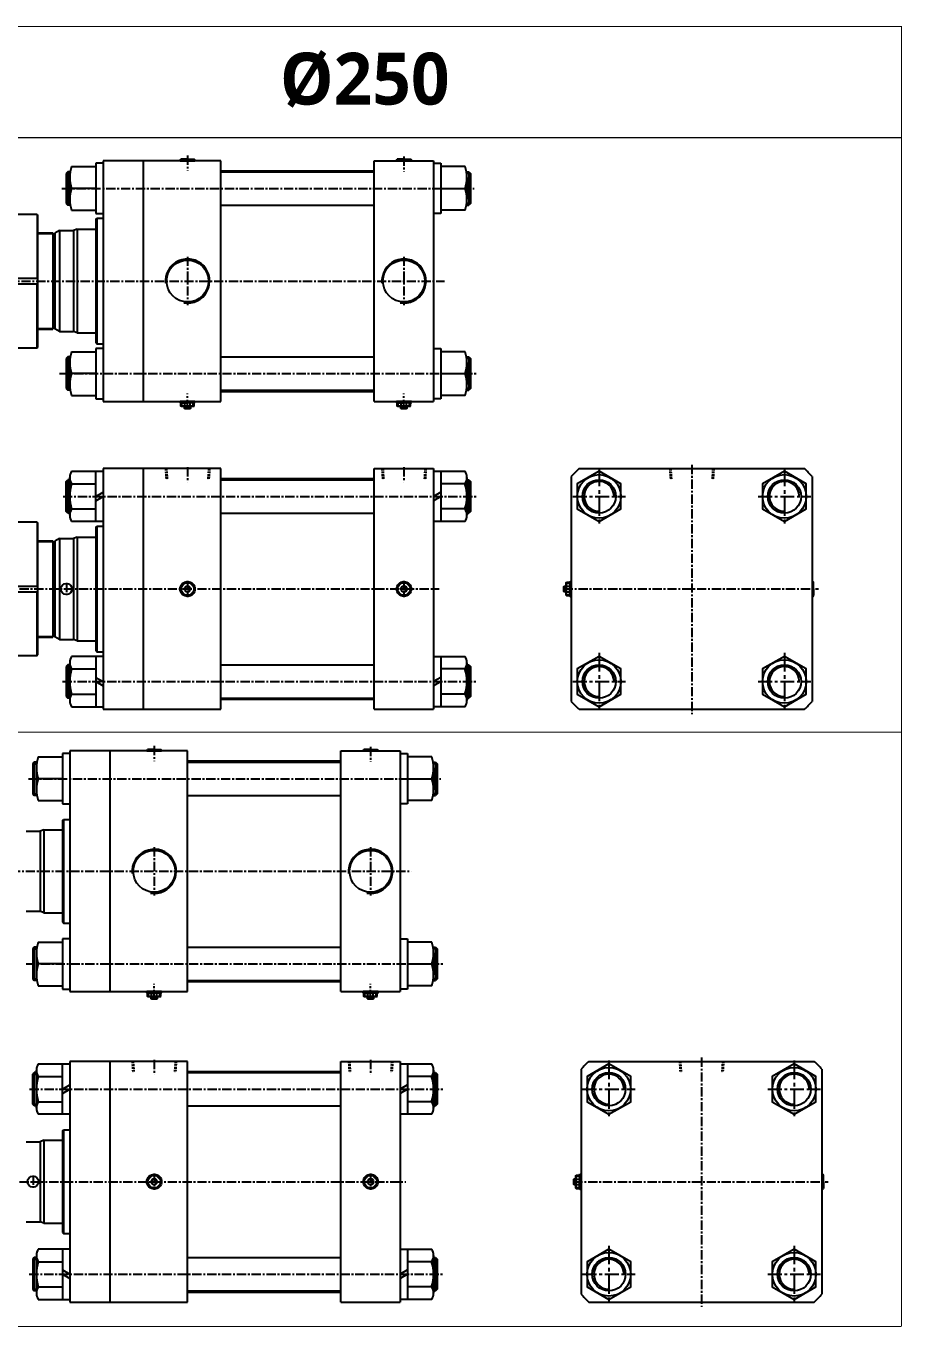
# Model space of a CAD drawing. Extents: x -819 to 29893, y -8942 to 9886.
# Drawn here: x 5501 to 6683, y -1 to 1756 of the extents above; entities that cross this region are included whole.
import ezdxf

# ---------------------------------------------------------------- set-up
doc = ezdxf.new("R2010")
doc.units = 0
doc.header["$LTSCALE"] = 10
doc.header["$MEASUREMENT"] = 0
doc.linetypes.add('CENTER', pattern=[2, 1.25, -0.25, 0.25, -0.25])
doc.linetypes.add('HIDDEN', pattern=[0.375, 0.25, -0.125])
doc.layers.get('0').update_dxf_attribs({"linetype": 'CONTINUOUS'})
doc.layers.add('ML', color=7, linetype='CONTINUOUS')
doc.styles.add('문자', font='romans.shx')

msp = doc.modelspace()

# ---------------------------------------------------------------- linework, layer by layer
at = {"layer": 'ML', "color": 1, "linetype": 'CENTER'}
for p, q in [((5718.7, 1580.9), (5718.7, 1560.5)), ((6010.7, 1579.7), (6010.7, 1559.3)), ((5548.9, 1536.5), (6105.7, 1536.5)), ((5718.7, 1444.3), (5718.7, 1378.7)), ((6010.7, 1444.3), (6010.7, 1378.7)), ((5334.4, 1411.5), (6065.6, 1411.5)), ((5545.7, 1286.5), (6108.2, 1286.5)), ((5718.7, 1238.7), (5718.7, 1259.5)), ((6010.7, 1238.7), (6010.7, 1259.5)), ((5718.7, 1160.1), (5718.7, 1139.7)), ((6010.7, 1160.1), (6010.7, 1139.7)), ((6399.1, 1163.3), (6399.1, 826.7)), ((5550.6, 1120.7), (6110.4, 1120.7)), ((5555.2, 1003.9), (5555.2, 987.4)), ((5718.7, 1006.7), (5718.7, 984.7)), ((6010.7, 1006.7), (6010.7, 984.7)), ((5331.9, 995.7), (6058.2, 995.7)), ((6226.2, 995.7), (6570.3, 995.7)), ((5550.1, 870.7), (6108.2, 870.7)), ((5673.7, 783.8), (5673.7, 763.4)), ((5673.7, 783.8), (5673.7, 763.4)), ((5965.7, 782.6), (5965.7, 762.2)), ((5965.7, 782.6), (5965.7, 762.2)), ((5503.9, 739.5), (6060.7, 739.5)), ((5673.7, 647.2), (5673.7, 581.7)), ((5965.7, 647.2), (5965.7, 581.7)), ((5340.3, 614.5), (6020.6, 614.5)), ((5500.7, 489.5), (6063.2, 489.5)), ((5673.7, 442), (5673.7, 462.4)), ((5673.7, 441.6), (5673.7, 462.4)), ((5965.7, 442), (5965.7, 462.4)), ((5965.7, 441.6), (5965.7, 462.4)), ((5673.7, 359.9), (5673.7, 339.5)), ((5965.7, 359.9), (5965.7, 339.5)), ((6412.3, 363), (6412.3, 26.4)), ((5505.6, 320.4), (6065.4, 320.4)), ((5331.9, 195.4), (6013.2, 195.4)), ((5510.2, 203.7), (5510.2, 187.2)), ((5673.7, 206.4), (5673.7, 184.4)), ((5965.7, 206.4), (5965.7, 184.4)), ((6239.3, 195.4), (6583.4, 195.4)), ((5505.1, 70.4), (6063.2, 70.4))]:
    msp.add_line(p, q, dxfattribs=at)
at = {"layer": 'ML'}
for p, q in [((5562.2, 1566), (5594.7, 1566)), ((5594.7, 1570.5), (5594.7, 1502.5)), ((5604.7, 1570.5), (5594.7, 1570.5)), ((5763.7, 1574), (5604.7, 1574)), ((5604.7, 1574), (5604.7, 1249)), ((5658.7, 1574), (5658.7, 1249)), ((5708.7, 1575), (5709.7, 1576)), ((5708.7, 1575), (5708.7, 1574)), ((5708.7, 1575), (5714.3, 1575)), ((5708.7, 1574), (5728.7, 1574)), ((5708.7, 1574), (5728.7, 1574)), ((5718.7, 1576), (5709.7, 1576)), ((5714.3, 1576), (5714.3, 1574)), ((5718.7, 1576), (5727.7, 1576)), ((5723, 1576), (5723, 1574)), ((5728.7, 1575), (5723, 1575)), ((5728.7, 1575), (5727.7, 1576)), ((5728.7, 1575), (5728.7, 1574)), ((5763.7, 1249), (5763.7, 1574)), ((5970.7, 1249), (5970.7, 1574)), ((5970.7, 1574), (6050.7, 1574)), ((6000.7, 1575), (6001.7, 1576)), ((6000.7, 1575), (6000.7, 1574)), ((6000.7, 1575), (6006.3, 1575)), ((6000.7, 1574), (6020.7, 1574)), ((6000.7, 1574), (6020.7, 1574)), ((6010.7, 1576), (6001.7, 1576)), ((6006.3, 1576), (6006.3, 1574)), ((6010.7, 1576), (6019.7, 1576)), ((6015, 1576), (6015, 1574)), ((6020.7, 1575), (6015, 1575)), ((6020.7, 1575), (6019.7, 1576)), ((6020.7, 1575), (6020.7, 1574)), ((6050.7, 1574), (6050.7, 1249)), ((6050.7, 1570.5), (6060.7, 1570.5)), ((6060.7, 1570.5), (6060.7, 1502.5)), ((6093.2, 1566), (6060.7, 1566)), ((5556.9, 1559), (5554.7, 1556.8)), ((5554.7, 1556.8), (5554.7, 1516.3)), ((5556.9, 1559), (5556.9, 1514)), ((5560.4, 1559), (5556.9, 1559)), ((5559.7, 1551.3), (5559.7, 1521.8)), ((5763.7, 1560.5), (5970.7, 1560.5)), ((6095, 1559), (6098.4, 1559)), ((6095.7, 1551.3), (6095.7, 1521.8)), ((6098.4, 1559), (6098.4, 1514)), ((6098.4, 1559), (6100.7, 1556.8)), ((6100.7, 1556.8), (6100.7, 1516.3)), ((5594.7, 1536.5), (5562.2, 1536.5)), ((6060.7, 1536.5), (6093.2, 1536.5)), ((5554.7, 1516.3), (5556.9, 1514)), ((5560.4, 1514), (5556.9, 1514)), ((6095, 1514), (6098.4, 1514)), ((6100.7, 1516.3), (6098.4, 1514)), ((5515.8, 1501.5), (5487.8, 1501.5)), ((5515.8, 1501.5), (5515.8, 1415.5)), ((5515.8, 1501.5), (5516.8, 1500.5)), ((5516.8, 1322.5), (5516.8, 1500.5)), ((5562.2, 1507.1), (5594.7, 1507.1)), ((5594.7, 1502.5), (5604.7, 1502.5)), ((5594.7, 1495), (5596.2, 1496.5)), ((5594.7, 1495), (5594.7, 1328)), ((5596.2, 1496.5), (5596.2, 1326.5)), ((5596.2, 1496.5), (5604.7, 1496.5)), ((6060.7, 1502.5), (6050.7, 1502.5)), ((6093.2, 1507.1), (6060.7, 1507.1)), ((5516.8, 1476.5), (5536.7, 1476.5)), ((5536.7, 1476.5), (5536.7, 1346.5)), ((5545.7, 1479.5), (5539.7, 1476.1)), ((5539.7, 1476.1), (5539.7, 1347)), ((5545.7, 1479.5), (5545.7, 1343.5)), ((5545.7, 1479.5), (5564.7, 1479.5)), ((5569.7, 1481.5), (5564.7, 1479.5)), ((5564.7, 1479.5), (5564.7, 1343.5)), ((5569.7, 1481.5), (5569.7, 1341.5)), ((5569.7, 1481.5), (5594.7, 1481.5)), ((5536.7, 1475), (5539.7, 1475)), ((5486.8, 1415.5), (5516.8, 1415.5)), ((5486.8, 1407.5), (5516.8, 1407.5)), ((5515.8, 1321.5), (5515.8, 1407.5)), ((5516.8, 1346.5), (5536.7, 1346.5)), ((5536.7, 1348), (5539.7, 1348)), ((5545.7, 1343.5), (5539.7, 1347)), ((5545.7, 1343.5), (5564.7, 1343.5)), ((5569.7, 1341.5), (5564.7, 1343.5)), ((5569.7, 1341.5), (5594.7, 1341.5)), ((5487.8, 1321.5), (5515.8, 1321.5)), ((5515.8, 1321.5), (5516.8, 1322.5)), ((5594.7, 1328), (5596.2, 1326.5)), ((5594.7, 1320.5), (5594.7, 1252.5)), ((5604.7, 1320.5), (5594.7, 1320.5)), ((5596.2, 1326.5), (5604.7, 1326.5)), ((6050.7, 1320.5), (6060.7, 1320.5)), ((6060.7, 1320.5), (6060.7, 1252.5)), ((5556.9, 1309), (5554.7, 1306.8)), ((5554.7, 1306.8), (5554.7, 1266.3)), ((5556.9, 1309), (5556.9, 1264)), ((5560.4, 1309), (5556.9, 1309)), ((5559.7, 1301.3), (5559.7, 1271.8)), ((5562.2, 1316), (5594.7, 1316)), ((6093.2, 1316), (6060.7, 1316)), ((6095, 1309), (6098.4, 1309)), ((6095.7, 1301.3), (6095.7, 1271.8)), ((6098.4, 1309), (6098.4, 1264)), ((6098.4, 1309), (6100.7, 1306.8)), ((6100.7, 1306.8), (6100.7, 1266.3)), ((5594.7, 1286.5), (5562.2, 1286.5)), ((6060.7, 1286.5), (6093.2, 1286.5)), ((5554.7, 1266.3), (5556.9, 1264)), ((6100.7, 1266.3), (6098.4, 1264)), ((5560.4, 1264), (5556.9, 1264)), ((5562.2, 1257.1), (5594.7, 1257.1)), ((5594.7, 1252.5), (5604.7, 1252.5)), ((5604.7, 1249), (5763.7, 1249)), ((5708.7, 1247.5), (5708.7, 1249)), ((5728.7, 1249), (5708.7, 1249)), ((5709.2, 1247), (5708.7, 1247.5)), ((5728.2, 1247), (5728.7, 1247.5)), ((5728.7, 1247.5), (5728.7, 1249)), ((5763.7, 1262.5), (5970.7, 1262.5)), ((5970.7, 1249), (6050.7, 1249)), ((6000.7, 1247.5), (6000.7, 1249)), ((6020.7, 1249), (6000.7, 1249)), ((6001.2, 1247), (6000.7, 1247.5)), ((6020.2, 1247), (6020.7, 1247.5)), ((6020.7, 1247.5), (6020.7, 1249)), ((6060.7, 1252.5), (6050.7, 1252.5)), ((6093.2, 1257.1), (6060.7, 1257.1)), ((6095, 1264), (6098.4, 1264)), ((5709.2, 1247), (5718.7, 1247)), ((5709.7, 1242.5), (5709.7, 1247)), ((5710.2, 1242), (5709.7, 1242.5)), ((5727.7, 1242.5), (5709.7, 1242.5)), ((5718.7, 1242), (5710.2, 1242)), ((5711, 1242.5), (5711, 1247)), ((5714.7, 1239.6), (5714.7, 1242)), ((5722.7, 1239.6), (5714.7, 1239.6)), ((5715.2, 1239), (5714.7, 1239.6)), ((5715, 1242.5), (5715, 1247)), ((5722.1, 1239), (5715.2, 1239)), ((5728.2, 1247), (5718.7, 1247)), ((5727.2, 1242), (5718.7, 1242)), ((5722.7, 1239.6), (5722.1, 1239)), ((5722.3, 1242.5), (5722.3, 1247)), ((5722.7, 1242), (5722.7, 1239.6)), ((5726.4, 1242.5), (5726.4, 1247)), ((5727.2, 1242), (5727.7, 1242.5)), ((5727.7, 1242.5), (5727.7, 1247)), ((6001.2, 1247), (6010.7, 1247)), ((6001.7, 1242.5), (6001.7, 1247)), ((6002.2, 1242), (6001.7, 1242.5)), ((6019.7, 1242.5), (6001.7, 1242.5)), ((6010.7, 1242), (6002.2, 1242)), ((6003, 1242.5), (6003, 1247)), ((6006.7, 1239.6), (6006.7, 1242)), ((6014.7, 1239.6), (6006.7, 1239.6)), ((6007.2, 1239), (6006.7, 1239.6)), ((6007, 1242.5), (6007, 1247)), ((6014.1, 1239), (6007.2, 1239)), ((6020.2, 1247), (6010.7, 1247)), ((6019.2, 1242), (6010.7, 1242)), ((6014.7, 1239.6), (6014.1, 1239)), ((6014.3, 1242.5), (6014.3, 1247)), ((6014.7, 1242), (6014.7, 1239.6)), ((6018.4, 1242.5), (6018.4, 1247)), ((6019.2, 1242), (6019.7, 1242.5)), ((6019.7, 1242.5), (6019.7, 1247)), ((5554.7, 1140.9), (5556.9, 1143.2)), ((5556.9, 1098.2), (5556.9, 1143.2)), ((5559.7, 1143.2), (5556.9, 1143.2)), ((5559.7, 1095.2), (5559.7, 1146.2)), ((5562.2, 1154.7), (5604.7, 1154.7)), ((5594.7, 1086.7), (5594.7, 1154.7)), ((5763.7, 1158.2), (5604.7, 1158.2)), ((5604.7, 1158.2), (5604.7, 833.2)), ((5658.7, 1158.2), (5658.7, 833.2)), ((5763.7, 1158.2), (5658.7, 1158.2)), ((5763.7, 833.2), (5763.7, 1158.2)), ((5763.7, 1144.7), (5970.7, 1144.7)), ((5970.7, 833.2), (5970.7, 1158.2)), ((5970.7, 1158.2), (6050.7, 1158.2)), ((6050.7, 1158.2), (6050.7, 833.2)), ((6050.7, 1154.7), (6093.2, 1154.7)), ((6060.7, 1154.7), (6060.7, 1086.7)), ((6095.7, 1146.2), (6095.7, 1095.2)), ((6095.7, 1143.2), (6098.4, 1143.2)), ((6098.4, 1143.2), (6098.4, 1098.2)), ((6098.4, 1143.2), (6100.7, 1140.9)), ((6236.6, 1147.7), (6236.6, 843.7)), ((6247.1, 1158.2), (6551.1, 1158.2)), ((6561.6, 1147.7), (6561.6, 843.7)), ((5554.7, 1100.4), (5554.7, 1140.9)), ((5562.2, 1137.7), (5594.7, 1137.7)), ((5594.7, 1120.7), (5604.7, 1126.4)), ((6060.7, 1126.4), (6050.7, 1120.7)), ((6093.2, 1137.7), (6060.7, 1137.7)), ((6100.7, 1140.9), (6100.7, 1100.4)), ((5594.7, 1114.9), (5604.7, 1120.7)), ((6060.7, 1120.7), (6050.7, 1114.9)), ((5556.9, 1098.2), (5554.7, 1100.4)), ((5559.7, 1098.2), (5556.9, 1098.2)), ((5562.2, 1103.7), (5594.7, 1103.7)), ((6093.2, 1103.7), (6060.7, 1103.7)), ((6095.7, 1098.2), (6098.4, 1098.2)), ((6100.7, 1100.4), (6098.4, 1098.2)), ((5515.8, 1085.7), (5487.8, 1085.7)), ((5515.8, 1085.7), (5516.8, 1084.7)), ((5515.8, 1085.7), (5515.8, 999.7)), ((5516.8, 906.7), (5516.8, 1084.7)), ((5604.7, 1086.7), (5562.2, 1086.7)), ((5594.7, 1079.2), (5596.2, 1080.7)), ((5594.7, 1079.2), (5594.7, 912.2)), ((5596.2, 1080.7), (5596.2, 910.7)), ((5596.2, 1080.7), (5604.7, 1080.7)), ((6093.2, 1086.7), (6050.7, 1086.7)), ((5516.8, 1060.7), (5536.7, 1060.7)), ((5536.7, 1060.7), (5536.7, 930.7)), ((5536.7, 1059.2), (5539.7, 1059.2)), ((5545.7, 1063.7), (5539.7, 1060.2)), ((5539.7, 1060.2), (5539.7, 931.1)), ((5545.7, 1063.7), (5564.7, 1063.7)), ((5545.7, 1063.7), (5545.7, 927.7)), ((5569.7, 1065.7), (5564.7, 1063.7)), ((5564.7, 1063.7), (5564.7, 927.7)), ((5569.7, 1065.7), (5569.7, 925.7)), ((5569.7, 1065.7), (5594.7, 1065.7)), ((5715, 1003.4), (5711, 999.3)), ((5722.3, 1003.4), (5726.4, 999.3)), ((6007, 1003.4), (6003, 999.3)), ((6014.3, 1003.4), (6018.4, 999.3)), ((6229.6, 1004.2), (6230.1, 1004.7)), ((6229.6, 995.7), (6229.6, 1004.2)), ((6230.1, 1004.7), (6234.6, 1004.7)), ((6230.1, 986.7), (6230.1, 1004.7)), ((6230.1, 1003.4), (6234.6, 1003.4)), ((6234.6, 1005.2), (6235.1, 1005.7)), ((6234.6, 1005.2), (6234.6, 995.7)), ((6235.1, 1005.7), (6236.6, 1005.7)), ((6236.6, 985.7), (6236.6, 1005.7)), ((6236.6, 1003.7), (6236.6, 987.7)), ((6561.6, 1005.7), (6561.6, 985.7)), ((6561.6, 1005.7), (6561.6, 985.7)), ((6561.6, 1005.7), (6561.6, 985.7)), ((6562.6, 1005.7), (6561.6, 1005.7)), ((6562.6, 1005.7), (6563.6, 1004.7)), ((6562.6, 1005.7), (6562.6, 1000)), ((6563.6, 995.7), (6563.6, 1004.7)), ((5486.8, 999.7), (5516.8, 999.7)), ((5486.8, 991.7), (5516.8, 991.7)), ((5515.8, 905.7), (5515.8, 991.7)), ((5711, 992), (5715, 988)), ((5726.4, 992), (5722.3, 988)), ((6003, 992), (6007, 988)), ((6018.4, 992), (6014.3, 988)), ((6226.6, 999.1), (6227.1, 999.7)), ((6226.6, 992.2), (6226.6, 999.1)), ((6227.1, 991.7), (6226.6, 992.2)), ((6227.1, 991.7), (6227.1, 999.7)), ((6227.1, 999.7), (6229.6, 999.7)), ((6229.6, 991.7), (6227.1, 991.7)), ((6229.6, 987.2), (6229.6, 995.7)), ((6229.6, 987.2), (6230.1, 986.7)), ((6230.1, 999.3), (6234.6, 999.3)), ((6230.1, 992), (6234.6, 992)), ((6230.1, 988), (6234.6, 988)), ((6230.1, 986.7), (6234.6, 986.7)), ((6234.6, 986.2), (6234.6, 995.7)), ((6234.6, 986.2), (6235.1, 985.7)), ((6235.1, 985.7), (6236.6, 985.7)), ((6563.6, 1000), (6561.6, 1000)), ((6563.6, 991.3), (6561.6, 991.3)), ((6562.6, 985.7), (6561.6, 985.7)), ((6562.6, 985.7), (6562.6, 991.3)), ((6562.6, 985.7), (6563.6, 986.7)), ((6563.6, 995.7), (6563.6, 986.7)), ((5536.7, 932.2), (5539.7, 932.2)), ((5545.7, 927.7), (5539.7, 931.1)), ((5516.8, 930.7), (5536.7, 930.7)), ((5545.7, 927.7), (5564.7, 927.7)), ((5569.7, 925.7), (5564.7, 927.7)), ((5569.7, 925.7), (5594.7, 925.7)), ((5487.8, 905.7), (5515.8, 905.7)), ((5515.8, 905.7), (5516.8, 906.7)), ((5559.7, 896.2), (5559.7, 845.2)), ((5604.7, 904.7), (5562.2, 904.7)), ((5594.7, 912.2), (5596.2, 910.7)), ((5594.7, 904.7), (5594.7, 836.7)), ((5596.2, 910.7), (5604.7, 910.7)), ((6050.7, 904.7), (6093.2, 904.7)), ((6060.7, 904.7), (6060.7, 836.7)), ((6095.7, 896.2), (6095.7, 845.2)), ((5556.9, 893.2), (5554.7, 890.9)), ((5554.7, 890.9), (5554.7, 850.4)), ((5556.9, 893.2), (5556.9, 848.2)), ((5559.7, 893.2), (5556.9, 893.2)), ((5562.2, 887.7), (5594.7, 887.7)), ((6093.2, 887.7), (6060.7, 887.7)), ((6095.7, 893.2), (6098.4, 893.2)), ((6098.4, 893.2), (6098.4, 848.2)), ((6098.4, 893.2), (6100.7, 890.9)), ((6100.7, 890.9), (6100.7, 850.4)), ((5594.7, 876.4), (5604.7, 870.7)), ((5594.7, 870.7), (5604.7, 864.9)), ((6060.7, 876.4), (6050.7, 870.7)), ((6060.7, 870.7), (6050.7, 864.9)), ((5554.7, 850.4), (5556.9, 848.2)), ((5559.7, 848.2), (5556.9, 848.2)), ((5562.2, 853.7), (5594.7, 853.7)), ((5763.7, 846.7), (5970.7, 846.7)), ((6093.2, 853.7), (6060.7, 853.7)), ((6095.7, 848.2), (6098.4, 848.2)), ((6100.7, 850.4), (6098.4, 848.2)), ((5562.2, 836.7), (5604.7, 836.7)), ((5604.7, 833.2), (5763.7, 833.2)), ((5970.7, 833.2), (6050.7, 833.2)), ((6093.2, 836.7), (6050.7, 836.7)), ((6247.1, 833.2), (6551.1, 833.2)), ((5549.7, 773.5), (5549.7, 705.5)), ((5559.7, 773.5), (5549.7, 773.5)), ((5718.7, 777), (5559.7, 777)), ((5559.7, 777), (5559.7, 452)), ((5613.7, 777), (5613.7, 452)), ((5663.7, 778), (5664.7, 779)), ((5663.7, 778), (5663.7, 777)), ((5663.7, 778), (5669.3, 778)), ((5663.7, 777), (5683.7, 777)), ((5663.7, 777), (5683.7, 777)), ((5673.7, 779), (5664.7, 779)), ((5669.3, 779), (5669.3, 777)), ((5673.7, 779), (5682.7, 779)), ((5678, 779), (5678, 777)), ((5683.7, 778), (5678, 778)), ((5683.7, 778), (5682.7, 779)), ((5683.7, 778), (5683.7, 777)), ((5718.7, 452), (5718.7, 777)), ((5925.7, 452), (5925.7, 777)), ((5925.7, 777), (6005.7, 777)), ((5955.7, 778), (5956.7, 779)), ((5955.7, 778), (5955.7, 777)), ((5955.7, 778), (5961.3, 778)), ((5955.7, 777), (5975.7, 777)), ((5955.7, 777), (5975.7, 777)), ((5965.7, 779), (5956.7, 779)), ((5961.3, 779), (5961.3, 777)), ((5965.7, 779), (5974.7, 779)), ((5970, 779), (5970, 777)), ((5975.7, 778), (5970, 778)), ((5975.7, 778), (5974.7, 779)), ((5975.7, 778), (5975.7, 777)), ((6005.7, 777), (6005.7, 452)), ((6005.7, 773.5), (6015.7, 773.5)), ((6015.7, 773.5), (6015.7, 705.5)), ((5511.9, 762), (5509.7, 759.7)), ((5509.7, 759.7), (5509.7, 719.2)), ((5511.9, 762), (5511.9, 717)), ((5515.4, 762), (5511.9, 762)), ((5517.2, 768.9), (5549.7, 768.9)), ((5718.7, 763.5), (5925.7, 763.5)), ((6048.2, 768.9), (6015.7, 768.9)), ((6050, 762), (6053.4, 762)), ((6053.4, 762), (6053.4, 717)), ((6053.4, 762), (6055.7, 759.7)), ((6055.7, 759.7), (6055.7, 719.2)), ((5514.7, 754.2), (5514.7, 724.7)), ((5549.7, 739.5), (5517.2, 739.5)), ((6015.7, 739.5), (6048.2, 739.5)), ((6050.7, 754.2), (6050.7, 724.7)), ((5509.7, 719.2), (5511.9, 717)), ((5515.4, 717), (5511.9, 717)), ((5517.2, 710), (5549.7, 710)), ((5549.7, 705.5), (5559.7, 705.5)), ((6015.7, 705.5), (6005.7, 705.5)), ((6048.2, 710), (6015.7, 710)), ((6050, 717), (6053.4, 717)), ((6055.7, 719.2), (6053.4, 717)), ((5500.7, 668.5), (5519.7, 668.5)), ((5524.7, 670.5), (5519.7, 668.5)), ((5519.7, 668.5), (5519.7, 560.5)), ((5524.7, 670.5), (5524.7, 558.5)), ((5524.7, 670.5), (5549.7, 670.5)), ((5549.7, 683), (5551.2, 684.5)), ((5549.7, 683), (5549.7, 546)), ((5551.2, 684.5), (5551.2, 544.5)), ((5551.2, 684.5), (5559.7, 684.5)), ((5500.7, 560.5), (5519.7, 560.5)), ((5524.7, 558.5), (5519.7, 560.5)), ((5524.7, 558.5), (5549.7, 558.5)), ((5549.7, 546), (5551.2, 544.5)), ((5551.2, 544.5), (5559.7, 544.5)), ((5511.9, 512), (5509.7, 509.7)), ((5509.7, 509.7), (5509.7, 469.2)), ((5511.9, 512), (5511.9, 467)), ((5515.4, 512), (5511.9, 512)), ((5517.2, 518.9), (5549.7, 518.9)), ((5549.7, 523.5), (5549.7, 455.5)), ((5559.7, 523.5), (5549.7, 523.5)), ((6005.7, 523.5), (6015.7, 523.5)), ((6015.7, 523.5), (6015.7, 455.5)), ((6048.2, 518.9), (6015.7, 518.9)), ((6050, 512), (6053.4, 512)), ((6053.4, 512), (6053.4, 467)), ((6053.4, 512), (6055.7, 509.7)), ((6055.7, 509.7), (6055.7, 469.2)), ((5514.7, 504.2), (5514.7, 474.7)), ((6050.7, 504.2), (6050.7, 474.7)), ((5549.7, 489.5), (5517.2, 489.5)), ((6015.7, 489.5), (6048.2, 489.5)), ((5509.7, 469.2), (5511.9, 467)), ((5515.4, 467), (5511.9, 467)), ((5517.2, 460), (5549.7, 460)), ((5718.7, 465.5), (5925.7, 465.5)), ((6048.2, 460), (6015.7, 460)), ((6050, 467), (6053.4, 467)), ((6055.7, 469.2), (6053.4, 467)), ((5549.7, 455.5), (5559.7, 455.5)), ((5559.7, 452), (5718.7, 452)), ((5663.7, 450.5), (5663.7, 452)), ((5683.7, 452), (5663.7, 452)), ((5664.2, 450), (5663.7, 450.5)), ((5664.2, 450), (5673.7, 450)), ((5664.7, 445.5), (5664.7, 450)), ((5665.2, 445), (5664.7, 445.5)), ((5682.7, 445.5), (5664.7, 445.5)), ((5673.7, 445), (5665.2, 445)), ((5666, 445.5), (5666, 450)), ((5669.7, 442.5), (5669.7, 445)), ((5677.7, 442.5), (5669.7, 442.5)), ((5670.2, 442), (5669.7, 442.5)), ((5670, 445.5), (5670, 450)), ((5677.1, 442), (5670.2, 442)), ((5683.2, 450), (5673.7, 450)), ((5682.2, 445), (5673.7, 445)), ((5677.7, 442.5), (5677.1, 442)), ((5677.3, 445.5), (5677.3, 450)), ((5677.7, 445), (5677.7, 442.5)), ((5681.4, 445.5), (5681.4, 450)), ((5682.2, 445), (5682.7, 445.5)), ((5682.7, 445.5), (5682.7, 450)), ((5683.2, 450), (5683.7, 450.5)), ((5683.7, 450.5), (5683.7, 452)), ((5925.7, 452), (6005.7, 452)), ((5955.7, 450.5), (5955.7, 452)), ((5975.7, 452), (5955.7, 452)), ((5956.2, 450), (5955.7, 450.5)), ((5956.2, 450), (5965.7, 450)), ((5956.7, 445.5), (5956.7, 450)), ((5957.2, 445), (5956.7, 445.5)), ((5974.7, 445.5), (5956.7, 445.5)), ((5965.7, 445), (5957.2, 445)), ((5958, 445.5), (5958, 450)), ((5961.7, 442.5), (5961.7, 445)), ((5969.7, 442.5), (5961.7, 442.5)), ((5962.2, 442), (5961.7, 442.5)), ((5962, 445.5), (5962, 450)), ((5969.1, 442), (5962.2, 442)), ((5975.2, 450), (5965.7, 450)), ((5974.2, 445), (5965.7, 445)), ((5969.7, 442.5), (5969.1, 442)), ((5969.3, 445.5), (5969.3, 450)), ((5969.7, 445), (5969.7, 442.5)), ((5973.4, 445.5), (5973.4, 450)), ((5974.2, 445), (5974.7, 445.5)), ((5974.7, 445.5), (5974.7, 450)), ((5975.2, 450), (5975.7, 450.5)), ((5975.7, 450.5), (5975.7, 452)), ((6015.7, 455.5), (6005.7, 455.5)), ((5517.2, 354.4), (5559.7, 354.4)), ((5549.7, 286.4), (5549.7, 354.4)), ((5718.7, 357.9), (5559.7, 357.9)), ((5559.7, 357.9), (5559.7, 32.9)), ((5613.7, 357.9), (5613.7, 32.9)), ((5718.7, 357.9), (5613.7, 357.9)), ((5718.7, 32.9), (5718.7, 357.9)), ((5925.7, 32.9), (5925.7, 357.9)), ((5925.7, 357.9), (6005.7, 357.9)), ((6005.7, 357.9), (6005.7, 32.9)), ((6005.7, 354.4), (6048.2, 354.4)), ((6015.7, 354.4), (6015.7, 286.4)), ((6260.3, 357.9), (6564.2, 357.9)), ((5509.7, 340.7), (5511.9, 342.9)), ((5509.7, 300.2), (5509.7, 340.7)), ((5511.9, 297.9), (5511.9, 342.9)), ((5514.7, 342.9), (5511.9, 342.9)), ((5514.7, 294.9), (5514.7, 345.9)), ((5517.2, 337.4), (5549.7, 337.4)), ((5718.7, 344.4), (5925.7, 344.4)), ((6048.2, 337.4), (6015.7, 337.4)), ((6050.7, 345.9), (6050.7, 294.9)), ((6050.7, 342.9), (6053.4, 342.9)), ((6053.4, 342.9), (6053.4, 297.9)), ((6053.4, 342.9), (6055.7, 340.7)), ((6055.7, 340.7), (6055.7, 300.2)), ((6249.8, 347.4), (6249.8, 43.4)), ((6574.8, 347.4), (6574.8, 43.4)), ((5549.7, 320.4), (5559.7, 326.2)), ((5549.7, 314.6), (5559.7, 320.4)), ((6015.7, 326.2), (6005.7, 320.4)), ((6015.7, 320.4), (6005.7, 314.6)), ((5511.9, 297.9), (5509.7, 300.2)), ((5517.2, 303.4), (5549.7, 303.4)), ((6048.2, 303.4), (6015.7, 303.4)), ((6055.7, 300.2), (6053.4, 297.9)), ((5514.7, 297.9), (5511.9, 297.9)), ((5559.7, 286.4), (5517.2, 286.4)), ((6048.2, 286.4), (6005.7, 286.4)), ((6050.7, 297.9), (6053.4, 297.9)), ((5549.7, 263.9), (5551.2, 265.4)), ((5549.7, 263.9), (5549.7, 126.9)), ((5551.2, 265.4), (5551.2, 125.4)), ((5551.2, 265.4), (5559.7, 265.4)), ((5500.7, 249.4), (5519.7, 249.4)), ((5524.7, 251.4), (5519.7, 249.4)), ((5519.7, 249.4), (5519.7, 141.4)), ((5524.7, 251.4), (5549.7, 251.4)), ((5524.7, 251.4), (5524.7, 139.4)), ((5670, 203.1), (5666, 199)), ((5677.3, 203.1), (5681.4, 199)), ((5962, 203.1), (5958, 199)), ((5969.3, 203.1), (5973.4, 199)), ((6239.8, 198.9), (6240.3, 199.4)), ((6239.8, 192), (6239.8, 198.9)), ((6240.3, 191.4), (6240.3, 199.4)), ((6240.3, 199.4), (6242.8, 199.4)), ((6242.8, 203.9), (6243.3, 204.4)), ((6242.8, 195.4), (6242.8, 203.9)), ((6242.8, 186.9), (6242.8, 195.4)), ((6243.3, 204.4), (6247.8, 204.4)), ((6243.3, 186.4), (6243.3, 204.4)), ((6243.3, 203.1), (6247.8, 203.1)), ((6243.3, 199), (6247.8, 199)), ((6247.8, 204.9), (6248.3, 205.4)), ((6247.8, 204.9), (6247.8, 195.4)), ((6247.8, 185.9), (6247.8, 195.4)), ((6248.3, 205.4), (6249.8, 205.4)), ((6249.8, 185.4), (6249.8, 205.4)), ((6249.8, 203.4), (6249.8, 187.4)), ((6574.8, 205.4), (6574.8, 185.4)), ((6574.8, 205.4), (6574.8, 185.4)), ((6574.8, 205.4), (6574.8, 185.4)), ((6575.8, 205.4), (6574.8, 205.4)), ((6576.8, 199.8), (6574.8, 199.8)), ((6575.8, 205.4), (6576.8, 204.4)), ((6575.8, 205.4), (6575.8, 199.8)), ((6576.8, 195.4), (6576.8, 204.4)), ((6576.8, 195.4), (6576.8, 186.4)), ((5666, 191.8), (5670, 187.7)), ((5681.4, 191.8), (5677.3, 187.7)), ((5958, 191.8), (5962, 187.7)), ((5973.4, 191.8), (5969.3, 187.7)), ((6240.3, 191.4), (6239.8, 192)), ((6242.8, 191.4), (6240.3, 191.4)), ((6242.8, 186.9), (6243.3, 186.4)), ((6243.3, 191.8), (6247.8, 191.8)), ((6243.3, 187.7), (6247.8, 187.7)), ((6243.3, 186.4), (6247.8, 186.4)), ((6247.8, 185.9), (6248.3, 185.4)), ((6248.3, 185.4), (6249.8, 185.4)), ((6576.8, 191.1), (6574.8, 191.1)), ((6575.8, 185.4), (6574.8, 185.4)), ((6575.8, 185.4), (6575.8, 191.1)), ((6575.8, 185.4), (6576.8, 186.4)), ((5500.7, 141.4), (5519.7, 141.4)), ((5524.7, 139.4), (5519.7, 141.4)), ((5524.7, 139.4), (5549.7, 139.4)), ((5549.7, 126.9), (5551.2, 125.4)), ((5551.2, 125.4), (5559.7, 125.4)), ((5511.9, 92.9), (5509.7, 90.7)), ((5509.7, 90.7), (5509.7, 50.2)), ((5511.9, 92.9), (5511.9, 47.9)), ((5514.7, 92.9), (5511.9, 92.9)), ((5514.7, 95.9), (5514.7, 44.9)), ((5559.7, 104.4), (5517.2, 104.4)), ((5549.7, 104.4), (5549.7, 36.4)), ((6005.7, 104.4), (6048.2, 104.4)), ((6015.7, 104.4), (6015.7, 36.4)), ((6050.7, 95.9), (6050.7, 44.9)), ((6050.7, 92.9), (6053.4, 92.9)), ((6053.4, 92.9), (6053.4, 47.9)), ((6053.4, 92.9), (6055.7, 90.7)), ((6055.7, 90.7), (6055.7, 50.2)), ((5517.2, 87.4), (5549.7, 87.4)), ((5549.7, 76.2), (5559.7, 70.4)), ((5549.7, 70.4), (5559.7, 64.6)), ((6015.7, 76.2), (6005.7, 70.4)), ((6015.7, 70.4), (6005.7, 64.6)), ((6048.2, 87.4), (6015.7, 87.4)), ((5517.2, 53.4), (5549.7, 53.4)), ((6048.2, 53.4), (6015.7, 53.4)), ((5509.7, 50.2), (5511.9, 47.9)), ((5514.7, 47.9), (5511.9, 47.9)), ((5517.2, 36.4), (5559.7, 36.4)), ((5718.7, 46.4), (5925.7, 46.4)), ((6048.2, 36.4), (6005.7, 36.4)), ((6050.7, 47.9), (6053.4, 47.9)), ((6055.7, 50.2), (6053.4, 47.9)), ((5559.7, 32.9), (5718.7, 32.9)), ((5925.7, 32.9), (6005.7, 32.9)), ((6260.3, 32.9), (6564.2, 32.9))]:
    msp.add_line(p, q, dxfattribs=at)
at = {"layer": 'ML', "color": 2}
for p, q in [((5709.2, 1575.5), (5709.2, 1574)), ((5716.2, 1574), (5714.3, 1576)), ((5721.1, 1574), (5723, 1576)), ((5728.2, 1575.5), (5728.2, 1574)), ((6001.2, 1575.5), (6001.2, 1574)), ((6008.2, 1574), (6006.3, 1576)), ((6013.1, 1574), (6015, 1576)), ((6020.2, 1575.5), (6020.2, 1574)), ((5516.8, 1475.5), (5536.7, 1475.5)), ((5516.8, 1347.5), (5536.7, 1347.5)), ((5554.7, 1306.8), (5560, 1306.8)), ((6100.7, 1306.8), (6095.3, 1306.8)), ((5554.7, 1266.3), (5560, 1266.3)), ((6100.7, 1266.3), (6095.3, 1266.3)), ((5709.2, 1247), (5709.2, 1249)), ((5728.2, 1247), (5728.2, 1249)), ((6001.2, 1247), (6001.2, 1249)), ((6020.2, 1247), (6020.2, 1249)), ((5715.2, 1239), (5715.2, 1242)), ((5722.1, 1239), (5722.1, 1242)), ((6007.2, 1239), (6007.2, 1242)), ((6014.1, 1239), (6014.1, 1242)), ((5554.7, 1140.9), (5559.7, 1140.9)), ((6100.7, 1140.9), (6095.7, 1140.9)), ((5554.7, 1100.4), (5559.7, 1100.4)), ((6100.7, 1100.4), (6095.7, 1100.4)), ((5516.8, 1059.7), (5536.7, 1059.7)), ((6234.6, 1005.2), (6236.6, 1005.2)), ((6563.1, 1005.2), (6561.6, 1005.2)), ((6226.6, 999.1), (6229.6, 999.1)), ((6226.6, 992.2), (6229.6, 992.2)), ((6234.6, 986.2), (6236.6, 986.2)), ((6561.6, 998.1), (6563.6, 1000)), ((6561.6, 993.3), (6563.6, 991.3)), ((6563.1, 986.2), (6561.6, 986.2)), ((5516.8, 931.7), (5536.7, 931.7)), ((5554.7, 890.9), (5559.7, 890.9)), ((6100.7, 890.9), (6095.7, 890.9)), ((5554.7, 850.4), (5559.7, 850.4)), ((6100.7, 850.4), (6095.7, 850.4)), ((5664.2, 778.5), (5664.2, 777)), ((5671.2, 777), (5669.3, 779)), ((5676.1, 777), (5678, 779)), ((5683.2, 778.5), (5683.2, 777)), ((5956.2, 778.5), (5956.2, 777)), ((5963.2, 777), (5961.3, 779)), ((5968.1, 777), (5970, 779)), ((5975.2, 778.5), (5975.2, 777)), ((5509.7, 759.7), (5515, 759.7)), ((6055.7, 759.7), (6050.3, 759.7)), ((5509.7, 719.2), (5515, 719.2)), ((6055.7, 719.2), (6050.3, 719.2)), ((5509.7, 509.7), (5515, 509.7)), ((6055.7, 509.7), (6050.3, 509.7)), ((5509.7, 469.2), (5515, 469.2)), ((6055.7, 469.2), (6050.3, 469.2)), ((5664.2, 450), (5664.2, 452)), ((5670.2, 442), (5670.2, 445)), ((5677.1, 442), (5677.1, 445)), ((5683.2, 450), (5683.2, 452)), ((5956.2, 450), (5956.2, 452)), ((5962.2, 442), (5962.2, 445)), ((5969.1, 442), (5969.1, 445)), ((5975.2, 450), (5975.2, 452)), ((5509.7, 340.7), (5514.7, 340.7)), ((6055.7, 340.7), (6050.7, 340.7)), ((5509.7, 300.2), (5514.7, 300.2)), ((6055.7, 300.2), (6050.7, 300.2)), ((6239.8, 198.9), (6242.8, 198.9)), ((6247.8, 204.9), (6249.8, 204.9)), ((6576.3, 204.9), (6574.8, 204.9)), ((6574.8, 197.8), (6576.8, 199.8)), ((6239.8, 192), (6242.8, 192)), ((6247.8, 185.9), (6249.8, 185.9)), ((6574.8, 193), (6576.8, 191.1)), ((6576.3, 185.9), (6574.8, 185.9)), ((5509.7, 90.7), (5514.7, 90.7)), ((6055.7, 90.7), (6050.7, 90.7)), ((5509.7, 50.2), (5514.7, 50.2)), ((6055.7, 50.2), (6050.7, 50.2))]:
    msp.add_line(p, q, dxfattribs=at)
at = {"layer": 'ML', "color": 1}
for p, q in [((5554.7, 1556.8), (5560, 1556.8)), ((6100.7, 1556.8), (6095.3, 1556.8)), ((5554.7, 1516.3), (5560, 1516.3)), ((6100.7, 1516.3), (6095.3, 1516.3))]:
    msp.add_line(p, q, dxfattribs=at)
at = {"layer": 'ML', "color": 7, "linetype": 'Continuous'}
for p, q in [((5763.7, 1559), (5970.7, 1559)), ((5763.7, 1514), (5970.7, 1514)), ((5763.7, 1309), (5970.7, 1309)), ((5763.7, 1264), (5970.7, 1264)), ((5763.7, 1143.2), (5970.7, 1143.2)), ((5763.7, 1098.2), (5970.7, 1098.2)), ((5763.7, 893.2), (5970.7, 893.2)), ((5763.7, 848.2), (5970.7, 848.2)), ((5718.7, 762), (5925.7, 762)), ((5718.7, 717), (5925.7, 717)), ((5718.7, 512), (5925.7, 512)), ((5718.7, 467), (5925.7, 467)), ((5718.7, 342.9), (5925.7, 342.9)), ((5718.7, 297.9), (5925.7, 297.9)), ((5718.7, 92.9), (5925.7, 92.9)), ((5718.7, 47.9), (5925.7, 47.9))]:
    msp.add_line(p, q, dxfattribs=at)
at = {"layer": 'ML', "color": 6, "linetype": 'HIDDEN'}
for p, q in [((5688.9, 1158.2), (5689.8, 1143.2)), ((5690.3, 1158.2), (5691.3, 1143.2)), ((5747, 1158.2), (5746, 1143.2)), ((5748.5, 1158.2), (5747.5, 1143.2)), ((5980.9, 1158.2), (5981.8, 1143.2)), ((5982.3, 1158.2), (5983.3, 1143.2)), ((6039, 1158.2), (6038, 1143.2)), ((6040.5, 1158.2), (6039.5, 1143.2)), ((6369.3, 1158.2), (6370.3, 1143.2)), ((6370.8, 1158.2), (6371.7, 1143.2)), ((6427.4, 1158.2), (6426.5, 1143.2)), ((6428.9, 1158.2), (6428, 1143.2)), ((5643.9, 357.9), (5644.8, 342.9)), ((5645.3, 357.9), (5646.3, 342.9)), ((5702, 357.9), (5701, 342.9)), ((5703.5, 357.9), (5702.5, 342.9)), ((5935.9, 357.9), (5936.8, 342.9)), ((5937.3, 357.9), (5938.3, 342.9)), ((5994, 357.9), (5993, 342.9)), ((5995.5, 357.9), (5994.5, 342.9)), ((6382.4, 357.9), (6383.4, 342.9)), ((6383.9, 357.9), (6384.9, 342.9)), ((6440.6, 357.9), (6439.6, 342.9)), ((6442.1, 357.9), (6441.1, 342.9))]:
    msp.add_line(p, q, dxfattribs=at)
at = {"layer": 'ML', "color": 1, "linetype": 'CENTER', "ltscale": 2}
for p, q in [((6274.1, 1159.3), (6274.1, 1082.1)), ((6524.1, 1159.3), (6524.1, 1082.1)), ((6274.1, 909.3), (6274.1, 832.1)), ((6524.1, 909.3), (6524.1, 832.1)), ((6287.3, 359), (6287.3, 281.8)), ((6537.3, 359), (6537.3, 281.8)), ((6287.3, 109), (6287.3, 31.8)), ((6537.3, 109), (6537.3, 31.8))]:
    msp.add_line(p, q, dxfattribs=at)
at = {"layer": 'ML', "color": 1, "linetype": 'CENTER', "ltscale": 1.5}
for p, q in [((6238.7, 1120.7), (6309.6, 1120.7)), ((6488.7, 1120.7), (6559.6, 1120.7)), ((6238.7, 870.7), (6309.6, 870.7)), ((6488.7, 870.7), (6559.6, 870.7)), ((6251.8, 320.4), (6322.7, 320.4)), ((6501.8, 320.4), (6572.7, 320.4)), ((6251.8, 70.4), (6322.7, 70.4)), ((6501.8, 70.4), (6572.7, 70.4))]:
    msp.add_line(p, q, dxfattribs=at)
at = {"layer": 'ML', "const_width": 1.5}
for points in [[(6682.1, 1605.1), (6682.1, 1755.1), (150, 1755.1)], [(5247.5, 1605.1), (6682.1, 1605.1)], [(6682.1, 1605.1), (6682.1, 0)], [(5247.5, 802.5), (6682.1, 802.5)], [(5247.5, 0), (6682.1, 0)]]:
    msp.add_lwpolyline(points, dxfattribs=at)
at = {"layer": 'ML'}
for points in [[(6274.1, 1154.7), (6244.7, 1137.7), (6244.7, 1103.7), (6274.1, 1086.7), (6303.6, 1103.7), (6303.6, 1137.7)], [(6524.1, 1154.7), (6494.7, 1137.7), (6494.7, 1103.7), (6524.1, 1086.7), (6553.6, 1103.7), (6553.6, 1137.7)], [(6274.1, 904.7), (6244.7, 887.7), (6244.7, 853.7), (6274.1, 836.7), (6303.6, 853.7), (6303.6, 887.7)], [(6524.1, 904.7), (6494.7, 887.7), (6494.7, 853.7), (6524.1, 836.7), (6553.6, 853.7), (6553.6, 887.7)], [(6287.3, 354.4), (6257.8, 337.4), (6257.8, 303.4), (6287.3, 286.4), (6316.7, 303.4), (6316.7, 337.4)], [(6537.3, 354.4), (6507.8, 337.4), (6507.8, 303.4), (6537.3, 286.4), (6566.7, 303.4), (6566.7, 337.4)], [(6287.3, 104.4), (6257.8, 87.4), (6257.8, 53.4), (6287.3, 36.4), (6316.7, 53.4), (6316.7, 87.4)], [(6537.3, 104.4), (6507.8, 87.4), (6507.8, 53.4), (6537.3, 36.4), (6566.7, 53.4), (6566.7, 87.4)]]:
    msp.add_lwpolyline(points, close=True, dxfattribs=at)
for centre, radius in [((5718.7, 1411.5), 28.3), ((6010.7, 1411.5), 28.3), ((6274.1, 1120.7), 29.4), ((6274.1, 1120.7), 22.5), ((6524.1, 1120.7), 29.4), ((6524.1, 1120.7), 22.5), ((5555.2, 995.7), 7.5), ((5718.7, 995.7), 10), ((5718.7, 995.7), 9), ((5718.7, 995.7), 8.5), ((6010.7, 995.7), 10), ((6010.7, 995.7), 9), ((6010.7, 995.7), 8.5), ((5718.7, 995.7), 4), ((6010.7, 995.7), 4), ((6274.1, 870.7), 29.4), ((6524.1, 870.7), 29.4), ((6274.1, 870.7), 22.5), ((6524.1, 870.7), 22.5), ((5673.7, 614.5), 28.3), ((5965.7, 614.5), 28.3), ((6287.3, 320.4), 29.4), ((6287.3, 320.4), 22.5), ((6537.3, 320.4), 29.4), ((6537.3, 320.4), 22.5), ((5510.2, 195.4), 7.5), ((5673.7, 195.4), 10), ((5673.7, 195.4), 9), ((5673.7, 195.4), 8.5), ((5673.7, 195.4), 4), ((5965.7, 195.4), 10), ((5965.7, 195.4), 9), ((5965.7, 195.4), 8.5), ((5965.7, 195.4), 4), ((6287.3, 70.4), 29.4), ((6287.3, 70.4), 22.5), ((6537.3, 70.4), 29.4), ((6537.3, 70.4), 22.5)]:
    msp.add_circle(centre, radius, dxfattribs=at)
for centre, radius, start, end in [((5604.3, 1551.3), 44.6, 160.7252, 199.2748), ((6051.1, 1551.3), 44.6, 340.7252, 19.2748), ((5604.3, 1521.8), 44.6, 160.7252, 199.2748), ((6051.1, 1521.8), 44.6, 340.7252, 19.2748), ((5604.3, 1301.3), 44.6, 160.7252, 199.2748), ((6051.1, 1301.3), 44.6, 340.7252, 19.2748), ((5604.3, 1271.8), 44.6, 160.7252, 199.2748), ((6051.1, 1271.8), 44.6, 340.7252, 19.2748), ((5575.4, 1146.2), 15.7, 147.2209, 212.7791), ((6080, 1146.2), 15.7, 327.2209, 32.7791), ((6399.1, 995.7), 222.5, 133.0853, 136.9147), ((6399.1, 995.7), 222.5, 43.0853, 46.9147), ((5618.7, 1120.7), 59, 163.2682, 196.7318), ((6036.6, 1120.7), 59, 343.2682, 16.7318), ((5575.4, 1095.2), 15.7, 147.2209, 212.7791), ((6080, 1095.2), 15.7, 327.2209, 32.7791), ((5575.4, 896.2), 15.7, 147.2209, 212.7791), ((6080, 896.2), 15.7, 327.2209, 32.7791), ((5618.7, 870.7), 59, 163.2682, 196.7318), ((6036.6, 870.7), 59, 343.2682, 16.7318), ((5575.4, 845.2), 15.7, 147.2209, 212.7791), ((6080, 845.2), 15.7, 327.2209, 32.7791), ((6399.1, 995.7), 222.5, 223.0853, 226.9147), ((6399.1, 995.7), 222.5, 313.0853, 316.9147), ((5559.3, 754.2), 44.6, 160.7252, 199.2748), ((6006.1, 754.2), 44.6, 340.7252, 19.2748), ((5559.3, 724.7), 44.6, 160.7252, 199.2748), ((6006.1, 724.7), 44.6, 340.7252, 19.2748), ((5559.3, 504.2), 44.6, 160.7252, 199.2748), ((6006.1, 504.2), 44.6, 340.7252, 19.2748), ((5559.3, 474.7), 44.6, 160.7252, 199.2748), ((6006.1, 474.7), 44.6, 340.7252, 19.2748), ((5530.4, 345.9), 15.7, 147.2209, 212.7791), ((6035, 345.9), 15.7, 327.2209, 32.7791), ((6412.3, 195.4), 222.5, 133.0853, 136.9147), ((6412.3, 195.4), 222.5, 43.0853, 46.9147), ((5573.7, 320.4), 59, 163.2682, 196.7318), ((5991.6, 320.4), 59, 343.2682, 16.7318), ((5530.4, 294.9), 15.7, 147.2209, 212.7791), ((6035, 294.9), 15.7, 327.2209, 32.7791), ((5530.4, 95.9), 15.7, 147.2209, 212.7791), ((6035, 95.9), 15.7, 327.2209, 32.7791), ((5573.7, 70.4), 59, 163.2682, 196.7318), ((5991.6, 70.4), 59, 343.2682, 16.7318), ((5530.4, 44.9), 15.7, 147.2209, 212.7791), ((6035, 44.9), 15.7, 327.2209, 32.7791), ((6412.3, 195.4), 222.5, 223.0853, 226.9147), ((6412.3, 195.4), 222.5, 313.0853, 316.9147)]:
    msp.add_arc(centre, radius, start, end, dxfattribs=at)
at = {"layer": 'ML', "color": 2}
for centre, radius, start, end in [((5718.7, 1411.5), 29.8, 260.1793, 185.8112), ((6010.7, 1411.5), 29.8, 260.1793, 185.8112), ((6274.1, 1120.7), 20.2, 356.0356, 273.9644), ((6524.1, 1120.7), 20.2, 356.0356, 273.9644), ((5718.7, 995.7), 9.5, 265.5203, 184.4719), ((6010.7, 995.7), 9.5, 265.5203, 184.4719), ((5718.7, 995.7), 3.46, 260.122, 191.5554), ((6010.7, 995.7), 3.46, 260.122, 191.5554), ((6274.1, 870.7), 20.2, 356.0356, 273.9644), ((6524.1, 870.7), 20.2, 356.0356, 273.9644), ((5673.7, 614.5), 29.8, 260.1793, 185.8112), ((5965.7, 614.5), 29.8, 260.1793, 185.8112), ((6287.3, 320.4), 20.2, 356.0356, 273.9644), ((6537.3, 320.4), 20.2, 356.0356, 273.9644), ((5673.7, 195.4), 9.5, 265.5203, 184.4719), ((5673.7, 195.4), 3.46, 260.122, 191.5554), ((5965.7, 195.4), 9.5, 265.5203, 184.4719), ((5965.7, 195.4), 3.46, 260.122, 191.5554), ((6287.3, 70.4), 20.2, 356.0356, 273.9644), ((6537.3, 70.4), 20.2, 356.0356, 273.9644)]:
    msp.add_arc(centre, radius, start, end, dxfattribs=at)

# ---------------------------------------------------------------- texts
at = {"insert": (5843.3, 1719.7), "char_height": 70, "attachment_point": 1, "style": '문자'}
msp.add_mtext_dynamic_manual_height_columns('{\\fMalgun Gothic|b1|i0|c129|p50;%%C250}', width=124.533, gutter_width=16, heights=[0], dxfattribs=at)

doc.saveas('drawing.dxf')
